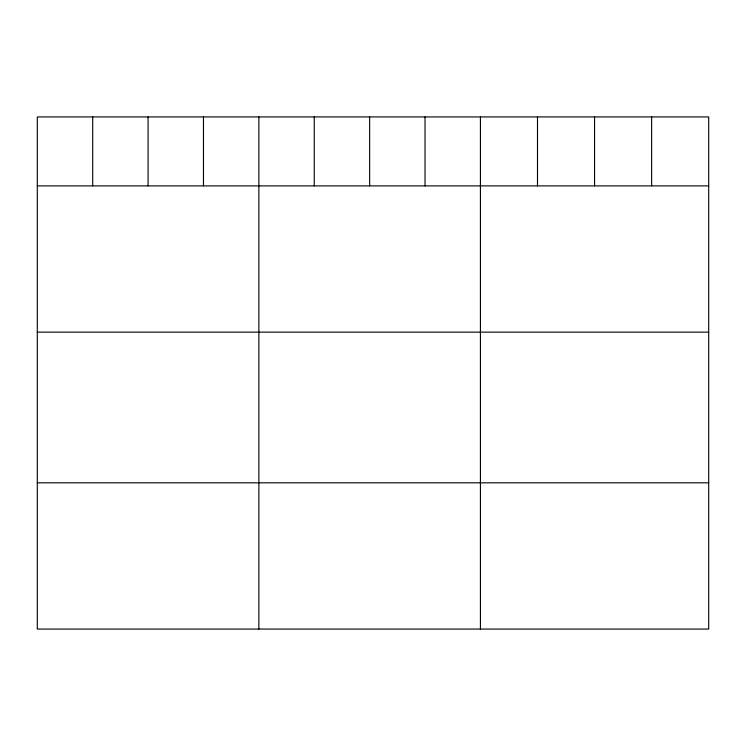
<?xml version="1.0" encoding="UTF-8"?>
<svg xmlns="http://www.w3.org/2000/svg" width="746" height="746" viewBox="0 0 746 746"><rect width="100%" height="100%" fill="white"/><g stroke="black" fill="none" stroke-linecap="round" stroke-linejoin="round"><path stroke-width="1.12" d="M708.7 185.894L708.7 629.065L37.3 629.065L37.3 116.936L708.7 116.936L708.7 185.894L37.3 185.894M37.3 332.138L708.7 332.138M37.3 482.821L708.7 482.821M651.631 116.936L651.631 185.894M594.562 116.936L594.562 185.894M537.493 116.936L537.493 185.894M480.424 116.936L480.424 629.065M425.034 116.936L425.034 185.894M369.643 116.936L369.643 185.894M314.252 116.936L314.252 185.894M258.862 116.936L258.862 629.065M203.471 116.936L203.471 185.894M148.081 116.936L148.081 185.894M92.691 116.936L92.691 185.894"/></g></svg>
